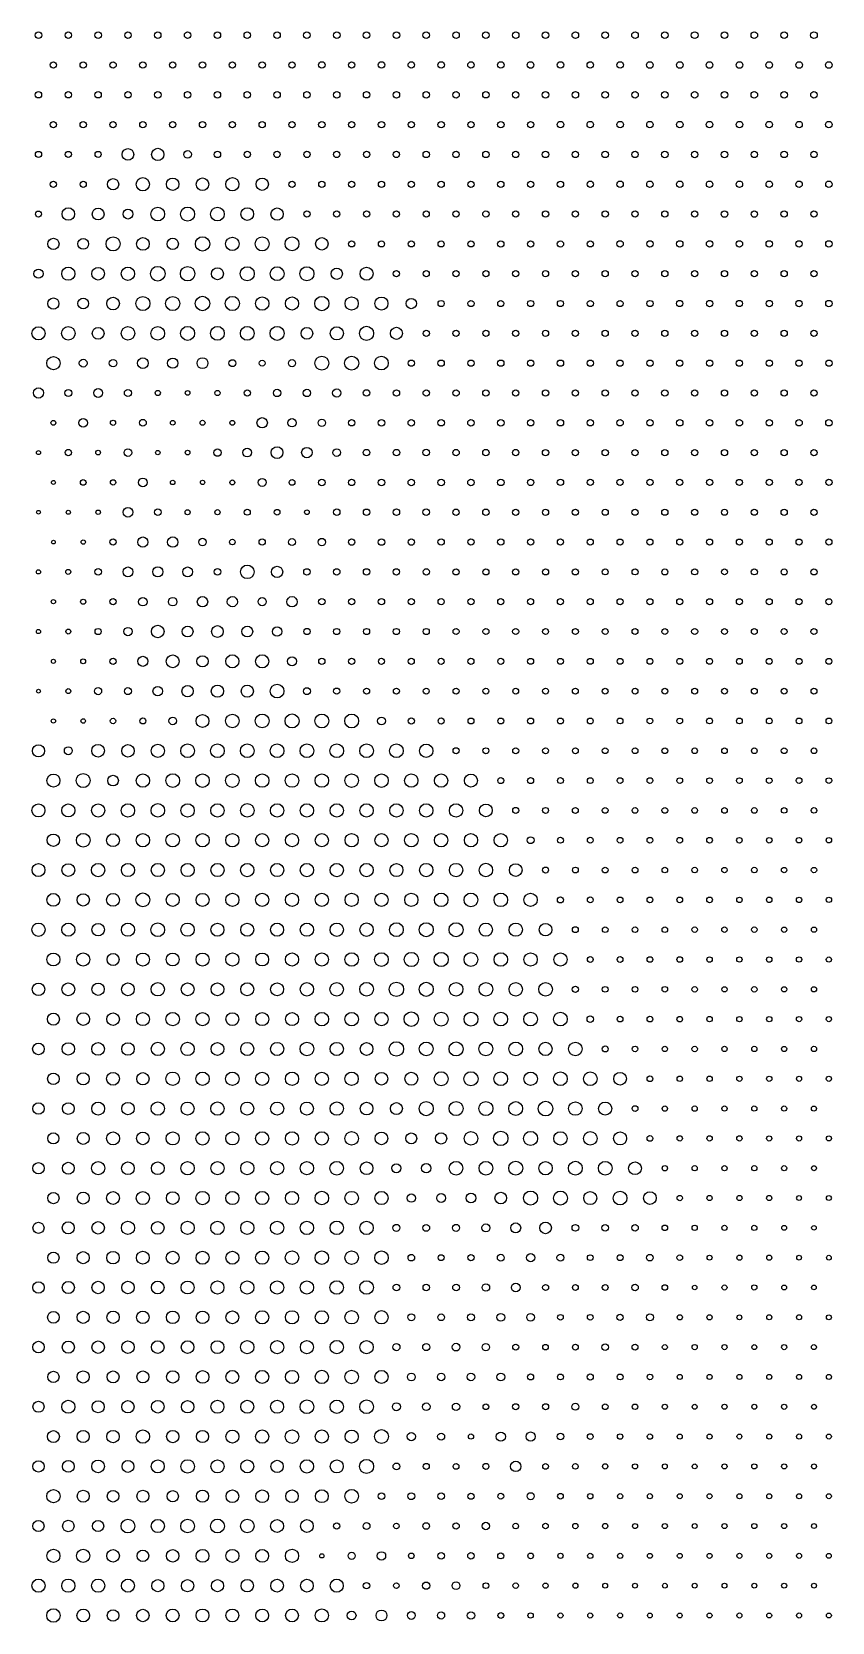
# Model space of a CAD drawing. Header units: metres. Extents: x -2 to 1072, y -1065 to 2.
# Drawn here: x 536 to 1072, y -1064 to 2 of the extents above; entities that cross this region are included whole.
import ezdxf

# ---------------------------------------------------------------- set-up
doc = ezdxf.new("R2010")
doc.units = ezdxf.units.M

msp = doc.modelspace()

# ---------------------------------------------------------------- linework, layer by layer
for centre, radius in [((540, 0), 2.15), ((560, 0), 2.15), ((580, 0), 2.15), ((600, 0), 2.15), ((620, 0), 2.15), ((640, 0), 2.15), ((660, 0), 2.15), ((680, 0), 2.18), ((700, 0), 2.16), ((720, 0), 2.21), ((740, 0), 2.21), ((760, 0), 2.19), ((780, 0), 2.19), ((800, 0), 2.22), ((820, 0), 2.18), ((840, 0), 2.19), ((860, 0), 2.19), ((880, 0), 2.21), ((900, 0), 2.21), ((920, 0), 2.21), ((940, 0), 2.22), ((960, 0), 2.22), ((980, 0), 2.25), ((1000, 0), 2.22), ((1020, 0), 2.22), ((1040, 0), 2.21), ((1060, 0), 2.24), ((550, -20), 2.13), ((570, -20), 2.15), ((590, -20), 2.15), ((610, -20), 2.15), ((630, -20), 2.15), ((650, -20), 2.15), ((670, -20), 2.15), ((690, -20), 2.15), ((710, -20), 2.15), ((730, -20), 2.18), ((750, -20), 2.15), ((770, -20), 2.18), ((790, -20), 2.18), ((810, -20), 2.18), ((830, -20), 2.18), ((850, -20), 2.18), ((870, -20), 2.21), ((890, -20), 2.19), ((910, -20), 2.19), ((930, -20), 2.18), ((950, -20), 2.21), ((970, -20), 2.21), ((990, -20), 2.22), ((1010, -20), 2.21), ((1030, -20), 2.22), ((1050, -20), 2.21), ((1070, -20), 2.21), ((540, -40), 2.11), ((560, -40), 2.11), ((580, -40), 2.13), ((600, -40), 2.13), ((620, -40), 2.16), ((640, -40), 2.18), ((660, -40), 2.15), ((680, -40), 2.15), ((700, -40), 2.15), ((720, -40), 2.15), ((740, -40), 2.15), ((760, -40), 2.13), ((780, -40), 2.15), ((800, -40), 2.15), ((820, -40), 2.15), ((840, -40), 2.13), ((860, -40), 2.15), ((880, -40), 2.19), ((900, -40), 2.19), ((920, -40), 2.18), ((940, -40), 2.18), ((960, -40), 2.19), ((980, -40), 2.19), ((1000, -40), 2.22), ((1020, -40), 2.21), ((1040, -40), 2.19), ((1060, -40), 2.18), ((550, -60), 2.1), ((570, -60), 2.11), ((590, -60), 2.11), ((610, -60), 2.11), ((630, -60), 2.11), ((650, -60), 2.11), ((670, -60), 2.13), ((690, -60), 2.11), ((710, -60), 2.13), ((730, -60), 2.15), ((750, -60), 2.15), ((770, -60), 2.15), ((790, -60), 2.15), ((810, -60), 2.15), ((830, -60), 2.15), ((850, -60), 2.15), ((870, -60), 2.15), ((890, -60), 2.18), ((910, -60), 2.19), ((930, -60), 2.18), ((950, -60), 2.18), ((970, -60), 2.19), ((990, -60), 2.19), ((1010, -60), 2.19), ((1030, -60), 2.18), ((1050, -60), 2.19), ((1070, -60), 2.19), ((540, -80), 2.08), ((560, -80), 2.08), ((580, -80), 2.08), ((600, -80), 3.9), ((620, -80), 4.14), ((640, -80), 2.57), ((660, -80), 2.16), ((680, -80), 2.11), ((700, -80), 2.11), ((720, -80), 2.11), ((740, -80), 2.11), ((760, -80), 2.11), ((780, -80), 2.11), ((800, -80), 2.13), ((820, -80), 2.13), ((840, -80), 2.13), ((860, -80), 2.13), ((880, -80), 2.15), ((900, -80), 2.15), ((920, -80), 2.15), ((940, -80), 2.15), ((960, -80), 2.18), ((980, -80), 2.18), ((1000, -80), 2.18), ((1020, -80), 2.15), ((1040, -80), 2.15), ((1060, -80), 2.15), ((610, -100), 4.44), ((630, -100), 4.17), ((650, -100), 4.2), ((670, -100), 4.44), ((690, -100), 4.14), ((550, -100), 2.07), ((570, -100), 2.08), ((590, -100), 3.82), ((710, -100), 2.11), ((730, -100), 2.08), ((750, -100), 2.11), ((770, -100), 2.11), ((790, -100), 2.1), ((810, -100), 2.11), ((830, -100), 2.11), ((850, -100), 2.11), ((870, -100), 2.11), ((890, -100), 2.11), ((910, -100), 2.13), ((930, -100), 2.13), ((950, -100), 2.15), ((970, -100), 2.15), ((990, -100), 2.15), ((1010, -100), 2.15), ((1030, -100), 2.15), ((1050, -100), 2.15), ((1070, -100), 2.15), ((560, -120), 4.18), ((580, -120), 3.96), ((600, -120), 3.32), ((620, -120), 4.61), ((640, -120), 4.7), ((660, -120), 4.61), ((680, -120), 4.23), ((700, -120), 4.11), ((540, -120), 2), ((720, -120), 2.11), ((740, -120), 2.08), ((760, -120), 2.08), ((780, -120), 2.08), ((800, -120), 2.08), ((820, -120), 2.08), ((840, -120), 2.1), ((860, -120), 2.11), ((880, -120), 2.11), ((900, -120), 2.08), ((920, -120), 2.11), ((940, -120), 2.11), ((960, -120), 2.11), ((980, -120), 2.11), ((1000, -120), 2.15), ((1020, -120), 2.15), ((1040, -120), 2.13), ((1060, -120), 2.13), ((550, -140), 3.78), ((570, -140), 3.62), ((590, -140), 4.72), ((610, -140), 4.25), ((630, -140), 3.81), ((650, -140), 4.8), ((670, -140), 4.53), ((690, -140), 4.72), ((710, -140), 4.64), ((730, -140), 4.18), ((750, -140), 2.08), ((770, -140), 2.07), ((790, -140), 2.07), ((810, -140), 2.07), ((830, -140), 2.07), ((850, -140), 2.1), ((870, -140), 2.1), ((890, -140), 2.1), ((910, -140), 2.07), ((930, -140), 2.11), ((950, -140), 2.11), ((970, -140), 2.13), ((990, -140), 2.13), ((1010, -140), 2.13), ((1030, -140), 2.13), ((1050, -140), 2.13), ((1070, -140), 2.13), ((540, -160), 3.09), ((560, -160), 4.42), ((580, -160), 4.23), ((600, -160), 4.45), ((620, -160), 4.91), ((640, -160), 4.83), ((660, -160), 4.03), ((680, -160), 4.72), ((700, -160), 4.65), ((720, -160), 4.72), ((740, -160), 3.78), ((760, -160), 4.37), ((780, -160), 2.1), ((800, -160), 2.08), ((820, -160), 2.08), ((840, -160), 2.07), ((860, -160), 2.08), ((880, -160), 2.08), ((900, -160), 2.07), ((920, -160), 2.08), ((940, -160), 2.1), ((960, -160), 2.11), ((980, -160), 2.11), ((1000, -160), 2.11), ((1020, -160), 2.11), ((1040, -160), 2.11), ((1060, -160), 2.11), ((550, -180), 3.75), ((570, -180), 3.6), ((590, -180), 4.25), ((610, -180), 4.72), ((630, -180), 4.73), ((650, -180), 4.83), ((670, -180), 4.76), ((690, -180), 4.48), ((710, -180), 4.39), ((730, -180), 4.8), ((750, -180), 4.44), ((770, -180), 4.36), ((790, -180), 3.45), ((810, -180), 2.08), ((830, -180), 2.07), ((850, -180), 2.07), ((870, -180), 2.08), ((890, -180), 2.08), ((910, -180), 2.07), ((930, -180), 2.07), ((950, -180), 2.08), ((970, -180), 2.1), ((990, -180), 2.11), ((1010, -180), 2.1), ((1030, -180), 2.11), ((1050, -180), 2.11), ((1070, -180), 2.11), ((540, -200), 4.4), ((560, -200), 4.56), ((580, -200), 3.96), ((600, -200), 4.51), ((620, -200), 4.59), ((640, -200), 4.69), ((660, -200), 4.62), ((680, -200), 4.64), ((700, -200), 4.69), ((720, -200), 3.89), ((740, -200), 4.42), ((760, -200), 4.75), ((780, -200), 4.04), ((800, -200), 2.1), ((820, -200), 2.1), ((840, -200), 2.07), ((860, -200), 2.08), ((880, -200), 2.08), ((900, -200), 2.04), ((920, -200), 2.1), ((940, -200), 2.1), ((960, -200), 2.11), ((980, -200), 2.1), ((1000, -200), 2.1), ((1020, -200), 2.11), ((1040, -200), 2.11), ((1060, -200), 2.11), ((550, -220), 4.47), ((570, -220), 2.63), ((590, -220), 2.49), ((610, -220), 3.6), ((630, -220), 3.46), ((650, -220), 3.67), ((670, -220), 2.33), ((690, -220), 2.04), ((710, -220), 2.41), ((730, -220), 4.62), ((750, -220), 4.72), ((770, -220), 4.58), ((790, -220), 2.11), ((810, -220), 2.11), ((830, -220), 2.11), ((850, -220), 2.11), ((870, -220), 2.11), ((890, -220), 2.11), ((910, -220), 2.1), ((930, -220), 2.1), ((950, -220), 2.11), ((970, -220), 2.1), ((990, -220), 2.11), ((1010, -220), 2.1), ((1030, -220), 2.1), ((1050, -220), 2.1), ((1070, -220), 2.1), ((540, -240), 3.45), ((560, -240), 2.4), ((580, -240), 2.96), ((600, -240), 2.4), ((620, -240), 1.74), ((640, -240), 1.58), ((660, -240), 1.77), ((680, -240), 2.08), ((700, -240), 2.46), ((720, -240), 2.46), ((740, -240), 2.74), ((760, -240), 2.19), ((780, -240), 2.15), ((800, -240), 2.11), ((820, -240), 2.15), ((840, -240), 2.15), ((860, -240), 2.15), ((880, -240), 2.11), ((900, -240), 2.11), ((920, -240), 2.11), ((940, -240), 2.11), ((960, -240), 2.13), ((980, -240), 2.11), ((1000, -240), 2.11), ((1020, -240), 2.13), ((1040, -240), 2.11), ((1060, -240), 2.13), ((550, -260), 1.61), ((570, -260), 2.9), ((590, -260), 1.74), ((610, -260), 2.29), ((630, -260), 1.58), ((650, -260), 1.69), ((670, -260), 1.64), ((690, -260), 3.48), ((710, -260), 2.8), ((730, -260), 2.41), ((750, -260), 2.1), ((770, -260), 2.18), ((790, -260), 2.19), ((810, -260), 2.15), ((830, -260), 2.18), ((850, -260), 2.18), ((870, -260), 2.15), ((890, -260), 2.13), ((910, -260), 2.11), ((930, -260), 2.11), ((950, -260), 2.13), ((970, -260), 2.13), ((990, -260), 2.13), ((1010, -260), 2.13), ((1030, -260), 2.11), ((1050, -260), 2.15), ((1070, -260), 2.13), ((680, -280), 2.9), ((700, -280), 3.96), ((720, -280), 3.53), ((540, -280), 1.35), ((560, -280), 2.15), ((580, -280), 1.56), ((600, -280), 2.54), ((620, -280), 1.49), ((640, -280), 1.58), ((660, -280), 2.47), ((740, -280), 2.52), ((760, -280), 2.18), ((780, -280), 2.19), ((800, -280), 2.21), ((820, -280), 2.15), ((840, -280), 2.15), ((860, -280), 2.15), ((880, -280), 2.11), ((900, -280), 2.11), ((920, -280), 2.11), ((940, -280), 2.13), ((960, -280), 2.11), ((980, -280), 2.11), ((1000, -280), 2.11), ((1020, -280), 2.1), ((1040, -280), 2.1), ((1060, -280), 2.11), ((550, -300), 1.31), ((570, -300), 1.88), ((590, -300), 1.77), ((610, -300), 2.95), ((630, -300), 1.5), ((650, -300), 1.47), ((670, -300), 1.67), ((690, -300), 2.65), ((710, -300), 1.94), ((730, -300), 2.21), ((750, -300), 2.15), ((770, -300), 2.18), ((790, -300), 2.19), ((810, -300), 2.19), ((830, -300), 2.18), ((850, -300), 2.15), ((870, -300), 2.13), ((890, -300), 2.11), ((910, -300), 2.1), ((930, -300), 2.08), ((950, -300), 2.1), ((970, -300), 2.1), ((990, -300), 2.1), ((1010, -300), 2.07), ((1030, -300), 2.08), ((1050, -300), 2.1), ((1070, -300), 2.1), ((540, -320), 1.27), ((560, -320), 1.39), ((580, -320), 1.5), ((600, -320), 3.24), ((620, -320), 2.18), ((640, -320), 1.72), ((660, -320), 1.74), ((680, -320), 2), ((700, -320), 1.88), ((720, -320), 1.58), ((740, -320), 2.18), ((760, -320), 2.15), ((780, -320), 2.18), ((800, -320), 2.18), ((820, -320), 2.13), ((840, -320), 2.13), ((860, -320), 2.11), ((880, -320), 2.08), ((900, -320), 2.07), ((920, -320), 2.07), ((940, -320), 2.04), ((960, -320), 2.07), ((980, -320), 2.07), ((1000, -320), 2.04), ((1020, -320), 2.04), ((1040, -320), 2.08), ((1060, -320), 2.08), ((550, -340), 1.25), ((570, -340), 1.47), ((590, -340), 2.11), ((610, -340), 3.4), ((630, -340), 3.45), ((650, -340), 2.51), ((670, -340), 1.85), ((690, -340), 2.1), ((710, -340), 2.33), ((730, -340), 2.49), ((750, -340), 2.15), ((770, -340), 2.19), ((790, -340), 2.15), ((810, -340), 2.13), ((830, -340), 2.1), ((850, -340), 2.1), ((870, -340), 2.08), ((890, -340), 2.07), ((910, -340), 2.04), ((930, -340), 2.04), ((950, -340), 2.04), ((970, -340), 2.04), ((990, -340), 2.04), ((1010, -340), 2.04), ((1030, -340), 2.04), ((1050, -340), 2.04), ((1070, -340), 2.07), ((540, -360), 1.42), ((560, -360), 1.69), ((580, -360), 2.27), ((600, -360), 3.31), ((620, -360), 3.42), ((640, -360), 3.29), ((660, -360), 2.25), ((680, -360), 4.55), ((700, -360), 3.76), ((720, -360), 2.15), ((740, -360), 2.13), ((760, -360), 2.15), ((780, -360), 2.13), ((800, -360), 2.1), ((820, -360), 2.08), ((840, -360), 2.07), ((860, -360), 2.04), ((880, -360), 2.04), ((900, -360), 2.04), ((920, -360), 2.02), ((940, -360), 2.02), ((960, -360), 2.04), ((980, -360), 2.02), ((1000, -360), 2), ((1020, -360), 2.02), ((1040, -360), 2.04), ((1060, -360), 2.04), ((550, -380), 1.42), ((570, -380), 1.72), ((590, -380), 2.13), ((610, -380), 2.84), ((630, -380), 2.88), ((650, -380), 3.49), ((670, -380), 3.43), ((690, -380), 2.77), ((710, -380), 3.46), ((730, -380), 2.13), ((750, -380), 2.13), ((770, -380), 2.13), ((790, -380), 2.11), ((810, -380), 2.08), ((830, -380), 2.07), ((850, -380), 2.04), ((870, -380), 2.04), ((890, -380), 2.04), ((910, -380), 2.04), ((930, -380), 2.02), ((950, -380), 2.02), ((970, -380), 2.02), ((990, -380), 2.02), ((1010, -380), 2), ((1030, -380), 2.02), ((1050, -380), 2.02), ((1070, -380), 2.02), ((540, -400), 1.41), ((560, -400), 1.67), ((580, -400), 2.07), ((600, -400), 2.79), ((620, -400), 4.23), ((640, -400), 3.64), ((660, -400), 3.95), ((680, -400), 3.65), ((700, -400), 3.16), ((720, -400), 2.1), ((740, -400), 2.07), ((760, -400), 2.07), ((780, -400), 2.07), ((800, -400), 2.07), ((820, -400), 2.04), ((840, -400), 2.04), ((860, -400), 2.04), ((880, -400), 2), ((900, -400), 2), ((920, -400), 2.02), ((940, -400), 1.97), ((960, -400), 1.99), ((980, -400), 2.04), ((1000, -400), 1.99), ((1020, -400), 2), ((1040, -400), 1.99), ((1060, -400), 2), ((630, -420), 4.29), ((670, -420), 4.39), ((690, -420), 4.37), ((550, -420), 1.36), ((570, -420), 1.64), ((590, -420), 2.13), ((610, -420), 3.38), ((650, -420), 3.78), ((710, -420), 2.96), ((730, -420), 2.08), ((750, -420), 2.04), ((770, -420), 2.02), ((790, -420), 2.02), ((810, -420), 2.02), ((830, -420), 2.02), ((850, -420), 2.02), ((870, -420), 2), ((890, -420), 1.99), ((910, -420), 1.99), ((930, -420), 1.97), ((950, -420), 1.96), ((970, -420), 1.99), ((990, -420), 1.99), ((1010, -420), 1.96), ((1030, -420), 1.97), ((1050, -420), 1.97), ((1070, -420), 1.97), ((620, -440), 3.23), ((640, -440), 3.79), ((660, -440), 4.12), ((680, -440), 4.07), ((700, -440), 4.59), ((540, -440), 1.3), ((560, -440), 1.67), ((580, -440), 2.36), ((600, -440), 2.35), ((720, -440), 2.32), ((740, -440), 2.07), ((760, -440), 2.02), ((780, -440), 2.02), ((800, -440), 2), ((820, -440), 1.99), ((840, -440), 1.99), ((860, -440), 1.97), ((880, -440), 1.99), ((900, -440), 1.99), ((920, -440), 1.97), ((940, -440), 1.93), ((960, -440), 1.93), ((980, -440), 1.97), ((1000, -440), 1.96), ((1020, -440), 1.96), ((1040, -440), 1.93), ((1060, -440), 1.96), ((550, -460), 1.42), ((570, -460), 1.49), ((590, -460), 1.85), ((610, -460), 2), ((630, -460), 2.51), ((650, -460), 4.33), ((670, -460), 4.56), ((690, -460), 4.62), ((710, -460), 4.69), ((730, -460), 4.65), ((750, -460), 4.65), ((770, -460), 2.6), ((790, -460), 2.15), ((810, -460), 2.04), ((830, -460), 1.99), ((850, -460), 1.99), ((870, -460), 1.99), ((890, -460), 1.99), ((910, -460), 1.97), ((930, -460), 1.94), ((950, -460), 1.91), ((970, -460), 1.91), ((990, -460), 1.96), ((1010, -460), 1.93), ((1030, -460), 1.93), ((1050, -460), 1.93), ((1070, -460), 1.93), ((540, -480), 4.06), ((560, -480), 2.65), ((580, -480), 4.26), ((600, -480), 4.18), ((620, -480), 4.44), ((640, -480), 4.58), ((660, -480), 4.58), ((680, -480), 4.58), ((700, -480), 4.59), ((720, -480), 4.59), ((740, -480), 4.59), ((760, -480), 4.58), ((780, -480), 4.59), ((800, -480), 4.51), ((820, -480), 2.04), ((840, -480), 2.02), ((860, -480), 1.99), ((880, -480), 1.97), ((900, -480), 1.96), ((920, -480), 1.93), ((940, -480), 1.93), ((960, -480), 1.91), ((980, -480), 1.89), ((1000, -480), 1.89), ((1020, -480), 1.91), ((1040, -480), 1.93), ((1060, -480), 1.91), ((550, -500), 4.37), ((570, -500), 4.69), ((590, -500), 3.57), ((610, -500), 4.47), ((630, -500), 4.59), ((650, -500), 4.53), ((670, -500), 4.53), ((690, -500), 4.51), ((710, -500), 4.51), ((730, -500), 4.51), ((750, -500), 4.53), ((770, -500), 4.53), ((790, -500), 4.47), ((810, -500), 4.48), ((830, -500), 4.37), ((850, -500), 2.02), ((870, -500), 2), ((890, -500), 1.97), ((910, -500), 1.96), ((930, -500), 1.93), ((950, -500), 1.91), ((970, -500), 1.88), ((990, -500), 1.88), ((1010, -500), 1.89), ((1030, -500), 1.89), ((1050, -500), 1.91), ((1070, -500), 1.88), ((540, -520), 4.37), ((560, -520), 4.39), ((580, -520), 4.42), ((600, -520), 4.47), ((620, -520), 4.53), ((640, -520), 4.48), ((660, -520), 4.48), ((680, -520), 4.53), ((700, -520), 4.48), ((720, -520), 4.48), ((740, -520), 4.48), ((760, -520), 4.48), ((780, -520), 4.47), ((800, -520), 4.48), ((820, -520), 4.48), ((840, -520), 4.28), ((860, -520), 2.02), ((880, -520), 1.99), ((900, -520), 1.97), ((920, -520), 1.93), ((940, -520), 1.91), ((960, -520), 1.91), ((980, -520), 1.88), ((1000, -520), 1.89), ((1020, -520), 1.88), ((1040, -520), 1.86), ((1060, -520), 1.86), ((550, -540), 4.17), ((570, -540), 4.58), ((590, -540), 4.31), ((610, -540), 4.47), ((630, -540), 4.5), ((650, -540), 4.48), ((670, -540), 4.45), ((690, -540), 4.42), ((710, -540), 4.42), ((730, -540), 4.42), ((750, -540), 4.44), ((770, -540), 4.42), ((790, -540), 4.51), ((810, -540), 4.48), ((830, -540), 4.44), ((850, -540), 4.48), ((870, -540), 2.3), ((890, -540), 2), ((910, -540), 1.97), ((930, -540), 1.93), ((950, -540), 1.93), ((970, -540), 1.91), ((990, -540), 1.88), ((1010, -540), 1.86), ((1030, -540), 1.86), ((1050, -540), 1.85), ((1070, -540), 1.85), ((540, -560), 4.34), ((560, -560), 4.28), ((580, -560), 4.47), ((600, -560), 4.42), ((620, -560), 4.42), ((640, -560), 4.42), ((660, -560), 4.42), ((680, -560), 4.44), ((700, -560), 4.42), ((720, -560), 4.47), ((740, -560), 4.44), ((760, -560), 4.45), ((780, -560), 4.39), ((800, -560), 4.48), ((820, -560), 4.5), ((840, -560), 4.51), ((860, -560), 4.26), ((880, -560), 2), ((900, -560), 1.96), ((920, -560), 1.93), ((940, -560), 1.93), ((960, -560), 1.89), ((980, -560), 1.85), ((1000, -560), 1.82), ((1020, -560), 1.85), ((1040, -560), 1.82), ((1060, -560), 1.82), ((550, -580), 4.29), ((570, -580), 4.14), ((590, -580), 4.33), ((610, -580), 4.62), ((630, -580), 4.36), ((650, -580), 4.36), ((670, -580), 4.42), ((690, -580), 4.4), ((710, -580), 4.42), ((730, -580), 4.42), ((750, -580), 4.44), ((770, -580), 4.45), ((790, -580), 4.45), ((810, -580), 4.55), ((830, -580), 4.59), ((850, -580), 4.55), ((870, -580), 4.44), ((890, -580), 2.07), ((910, -580), 1.97), ((930, -580), 1.91), ((950, -580), 1.89), ((970, -580), 1.89), ((990, -580), 1.88), ((1010, -580), 1.83), ((1030, -580), 1.85), ((1050, -580), 1.8), ((1070, -580), 1.78), ((540, -600), 4.47), ((560, -600), 4.39), ((580, -600), 4.18), ((600, -600), 4.44), ((620, -600), 4.61), ((640, -600), 4.45), ((660, -600), 4.37), ((680, -600), 4.37), ((700, -600), 4.4), ((720, -600), 4.44), ((740, -600), 4.48), ((760, -600), 4.5), ((780, -600), 4.64), ((800, -600), 4.7), ((820, -600), 4.69), ((840, -600), 4.45), ((860, -600), 4.45), ((880, -600), 4.22), ((900, -600), 1.97), ((920, -600), 1.91), ((940, -600), 1.91), ((960, -600), 1.89), ((980, -600), 1.83), ((1000, -600), 1.82), ((1020, -600), 1.82), ((1040, -600), 1.78), ((1060, -600), 1.77), ((550, -620), 4.33), ((570, -620), 4.4), ((590, -620), 4.01), ((610, -620), 4.36), ((630, -620), 4.33), ((650, -620), 4.36), ((670, -620), 4.42), ((690, -620), 4.34), ((710, -620), 4.4), ((730, -620), 4.44), ((750, -620), 4.53), ((770, -620), 4.58), ((790, -620), 4.78), ((810, -620), 4.75), ((830, -620), 4.62), ((850, -620), 4.55), ((870, -620), 4.48), ((890, -620), 4.42), ((910, -620), 1.97), ((930, -620), 1.91), ((950, -620), 1.89), ((970, -620), 1.88), ((990, -620), 1.82), ((1010, -620), 1.8), ((1030, -620), 1.82), ((1050, -620), 1.78), ((1070, -620), 1.74), ((540, -640), 4.18), ((560, -640), 4.31), ((580, -640), 4.12), ((600, -640), 4.26), ((620, -640), 4.47), ((640, -640), 4.31), ((660, -640), 4.31), ((680, -640), 4.37), ((700, -640), 4.34), ((720, -640), 4.48), ((740, -640), 4.55), ((760, -640), 4.61), ((780, -640), 4.83), ((800, -640), 4.73), ((820, -640), 4.58), ((840, -640), 4.59), ((860, -640), 4.48), ((880, -640), 4.56), ((900, -640), 2.08), ((920, -640), 1.93), ((940, -640), 1.91), ((960, -640), 1.89), ((980, -640), 1.82), ((1000, -640), 1.78), ((1020, -640), 1.8), ((1040, -640), 1.77), ((1060, -640), 1.74), ((550, -660), 4.04), ((570, -660), 4.25), ((590, -660), 4.22), ((610, -660), 4.37), ((630, -660), 4.5), ((650, -660), 4.4), ((670, -660), 4.31), ((690, -660), 4.36), ((710, -660), 4.37), ((730, -660), 4.55), ((750, -660), 4.51), ((770, -660), 4.47), ((790, -660), 4.84), ((810, -660), 4.7), ((830, -660), 4.67), ((850, -660), 4.59), ((870, -660), 4.58), ((890, -660), 4.59), ((910, -660), 2.19), ((930, -660), 1.91), ((950, -660), 1.89), ((970, -660), 1.86), ((990, -660), 1.82), ((1010, -660), 1.77), ((1030, -660), 1.77), ((1050, -660), 1.75), ((1070, -660), 1.75), ((540, -680), 3.9), ((560, -680), 4.15), ((580, -680), 4.26), ((600, -680), 4.18), ((620, -680), 4.45), ((640, -680), 4.47), ((660, -680), 4.29), ((680, -680), 4.4), ((700, -680), 4.42), ((720, -680), 4.56), ((740, -680), 4.44), ((760, -680), 4.29), ((780, -680), 4.83), ((800, -680), 4.64), ((820, -680), 4.69), ((840, -680), 4.64), ((860, -680), 4.58), ((880, -680), 4.45), ((900, -680), 4.55), ((920, -680), 1.99), ((940, -680), 1.86), ((960, -680), 1.8), ((980, -680), 1.82), ((1000, -680), 1.77), ((1020, -680), 1.77), ((1040, -680), 1.75), ((1060, -680), 1.77), ((550, -700), 3.85), ((570, -700), 4.07), ((590, -700), 4.31), ((610, -700), 4.15), ((630, -700), 4.53), ((650, -700), 4.47), ((670, -700), 4.5), ((690, -700), 4.44), ((710, -700), 4.45), ((730, -700), 4.44), ((750, -700), 4.47), ((770, -700), 4.22), ((790, -700), 4.34), ((810, -700), 4.69), ((830, -700), 4.76), ((850, -700), 4.56), ((870, -700), 4.51), ((890, -700), 4.61), ((910, -700), 4.56), ((930, -700), 4.23), ((950, -700), 1.89), ((970, -700), 1.82), ((990, -700), 1.8), ((1010, -700), 1.77), ((1030, -700), 1.77), ((1050, -700), 1.74), ((1070, -700), 1.74), ((540, -720), 3.84), ((560, -720), 3.92), ((580, -720), 4.33), ((600, -720), 4.17), ((620, -720), 4.47), ((640, -720), 4.39), ((660, -720), 4.45), ((680, -720), 4.4), ((700, -720), 4.42), ((720, -720), 4.4), ((740, -720), 4.5), ((760, -720), 4.25), ((780, -720), 3.98), ((800, -720), 4.75), ((820, -720), 4.7), ((840, -720), 4.7), ((860, -720), 4.65), ((880, -720), 4.91), ((900, -720), 4.51), ((920, -720), 4.39), ((940, -720), 1.94), ((960, -720), 1.78), ((980, -720), 1.77), ((1000, -720), 1.75), ((1020, -720), 1.74), ((1040, -720), 1.74), ((1060, -720), 1.71), ((570, -740), 4.03), ((590, -740), 4.36), ((610, -740), 4.2), ((630, -740), 4.42), ((650, -740), 4.44), ((670, -740), 4.42), ((690, -740), 4.44), ((710, -740), 4.44), ((730, -740), 4.45), ((750, -740), 4.53), ((770, -740), 4.25), ((830, -740), 4.53), ((850, -740), 4.83), ((870, -740), 4.72), ((890, -740), 4.5), ((910, -740), 4.53), ((930, -740), 4.39), ((550, -740), 3.73), ((790, -740), 3.64), ((810, -740), 3.76), ((950, -740), 1.96), ((970, -740), 1.78), ((990, -740), 1.78), ((1010, -740), 1.77), ((1030, -740), 1.74), ((1050, -740), 1.74), ((1070, -740), 1.71), ((540, -760), 3.78), ((560, -760), 3.96), ((580, -760), 4.42), ((600, -760), 4.22), ((620, -760), 4.28), ((640, -760), 4.47), ((660, -760), 4.42), ((680, -760), 4.42), ((700, -760), 4.42), ((720, -760), 4.44), ((740, -760), 4.55), ((760, -760), 4.26), ((780, -760), 3.02), ((800, -760), 3.12), ((820, -760), 4.55), ((840, -760), 4.55), ((860, -760), 4.67), ((880, -760), 4.48), ((900, -760), 4.64), ((920, -760), 4.59), ((940, -760), 4.26), ((960, -760), 1.8), ((980, -760), 1.77), ((1000, -760), 1.77), ((1020, -760), 1.75), ((1040, -760), 1.72), ((1060, -760), 1.66), ((550, -780), 3.79), ((570, -780), 4.03), ((590, -780), 4.31), ((610, -780), 4.39), ((630, -780), 4.25), ((650, -780), 4.47), ((670, -780), 4.42), ((690, -780), 4.44), ((710, -780), 4.44), ((730, -780), 4.56), ((750, -780), 4.48), ((770, -780), 4.44), ((790, -780), 2.82), ((810, -780), 2.98), ((830, -780), 3.26), ((850, -780), 3.89), ((870, -780), 4.7), ((890, -780), 4.67), ((910, -780), 4.39), ((930, -780), 4.58), ((950, -780), 4.22), ((970, -780), 1.8), ((990, -780), 1.74), ((1010, -780), 1.74), ((1030, -780), 1.75), ((1050, -780), 1.63), ((1070, -780), 1.64), ((540, -800), 3.71), ((560, -800), 4.03), ((580, -800), 4.22), ((600, -800), 4.42), ((620, -800), 4.25), ((640, -800), 4.42), ((660, -800), 4.47), ((680, -800), 4.42), ((700, -800), 4.44), ((720, -800), 4.48), ((740, -800), 4.51), ((760, -800), 4.5), ((780, -800), 2.35), ((800, -800), 2.29), ((820, -800), 2.35), ((840, -800), 2.69), ((860, -800), 3.34), ((880, -800), 3.9), ((900, -800), 2.24), ((920, -800), 2.18), ((940, -800), 2.18), ((960, -800), 1.88), ((980, -800), 1.77), ((1000, -800), 1.74), ((1020, -800), 1.72), ((1040, -800), 1.61), ((1060, -800), 1.55), ((550, -820), 3.79), ((570, -820), 4.07), ((590, -820), 4.18), ((610, -820), 4.33), ((630, -820), 4.31), ((650, -820), 4.36), ((670, -820), 4.37), ((690, -820), 4.42), ((710, -820), 4.51), ((730, -820), 4.51), ((750, -820), 4.48), ((770, -820), 4.53), ((790, -820), 2.21), ((810, -820), 1.99), ((830, -820), 2.11), ((850, -820), 2.29), ((870, -820), 2.79), ((890, -820), 2.32), ((910, -820), 1.93), ((930, -820), 1.97), ((950, -820), 2.22), ((970, -820), 1.88), ((990, -820), 1.64), ((1010, -820), 1.71), ((1030, -820), 1.72), ((1050, -820), 1.6), ((1070, -820), 1.58), ((540, -840), 3.84), ((560, -840), 4.07), ((580, -840), 4.15), ((600, -840), 4.18), ((620, -840), 4.26), ((640, -840), 4.34), ((660, -840), 4.37), ((680, -840), 4.44), ((700, -840), 4.48), ((720, -840), 4.47), ((740, -840), 4.53), ((760, -840), 4.55), ((780, -840), 2.27), ((800, -840), 2.13), ((820, -840), 2.25), ((840, -840), 2.52), ((860, -840), 2.93), ((880, -840), 2.04), ((900, -840), 1.93), ((920, -840), 1.99), ((940, -840), 2.18), ((960, -840), 1.85), ((980, -840), 1.52), ((1000, -840), 1.69), ((1020, -840), 1.74), ((1040, -840), 1.66), ((1060, -840), 1.58), ((550, -860), 3.92), ((570, -860), 4.07), ((590, -860), 4.12), ((610, -860), 4.18), ((630, -860), 4.23), ((650, -860), 4.23), ((670, -860), 4.34), ((690, -860), 4.42), ((710, -860), 4.44), ((730, -860), 4.42), ((750, -860), 4.48), ((770, -860), 4.47), ((790, -860), 2.3), ((810, -860), 2.24), ((830, -860), 2.4), ((850, -860), 2.63), ((870, -860), 2.57), ((890, -860), 1.89), ((910, -860), 1.91), ((930, -860), 2.08), ((950, -860), 2.35), ((970, -860), 1.75), ((990, -860), 1.75), ((1010, -860), 1.63), ((1030, -860), 1.69), ((1050, -860), 1.69), ((1070, -860), 1.64), ((540, -880), 3.89), ((560, -880), 4.07), ((580, -880), 4.18), ((600, -880), 4.2), ((620, -880), 4.23), ((640, -880), 4.23), ((660, -880), 4.31), ((680, -880), 4.44), ((700, -880), 4.42), ((720, -880), 4.39), ((740, -880), 4.47), ((760, -880), 4.44), ((780, -880), 2.4), ((800, -880), 2.35), ((820, -880), 2.58), ((840, -880), 2.49), ((860, -880), 2.02), ((880, -880), 1.85), ((900, -880), 1.94), ((920, -880), 2.15), ((940, -880), 1.97), ((960, -880), 1.69), ((980, -880), 1.74), ((1000, -880), 1.71), ((1020, -880), 1.69), ((1040, -880), 1.71), ((1060, -880), 1.69), ((570, -900), 4.07), ((590, -900), 4), ((610, -900), 4), ((630, -900), 4.14), ((650, -900), 4.25), ((670, -900), 4.34), ((690, -900), 4.37), ((710, -900), 4.42), ((730, -900), 4.44), ((750, -900), 4.55), ((770, -900), 4.37), ((550, -900), 3.82), ((790, -900), 2.63), ((810, -900), 2.51), ((830, -900), 2.55), ((850, -900), 2.6), ((870, -900), 2.02), ((890, -900), 1.96), ((910, -900), 2.05), ((930, -900), 1.96), ((950, -900), 1.88), ((970, -900), 1.69), ((990, -900), 1.69), ((1010, -900), 1.69), ((1030, -900), 1.69), ((1050, -900), 1.69), ((1070, -900), 1.69), ((540, -920), 3.71), ((560, -920), 4.39), ((580, -920), 4.04), ((600, -920), 4.11), ((620, -920), 4.22), ((640, -920), 4.17), ((660, -920), 4.34), ((680, -920), 4.36), ((700, -920), 4.4), ((720, -920), 4.59), ((740, -920), 4.48), ((760, -920), 4.59), ((780, -920), 2.69), ((800, -920), 2.54), ((820, -920), 2.47), ((840, -920), 1.88), ((860, -920), 2.05), ((880, -920), 2.04), ((900, -920), 2.32), ((920, -920), 1.91), ((940, -920), 1.82), ((960, -920), 1.69), ((980, -920), 1.67), ((1000, -920), 1.69), ((1020, -920), 1.69), ((1040, -920), 1.74), ((1060, -920), 1.67), ((550, -940), 4.03), ((570, -940), 4.07), ((590, -940), 4.18), ((610, -940), 4.47), ((630, -940), 4.12), ((650, -940), 4.07), ((670, -940), 4.36), ((690, -940), 4.45), ((710, -940), 4.53), ((730, -940), 4.42), ((750, -940), 4.4), ((770, -940), 4.65), ((790, -940), 2.76), ((810, -940), 2.33), ((830, -940), 1.74), ((850, -940), 3.07), ((870, -940), 3.09), ((890, -940), 2.22), ((910, -940), 1.93), ((930, -940), 1.82), ((950, -940), 1.77), ((970, -940), 1.69), ((990, -940), 1.67), ((1010, -940), 1.64), ((1030, -940), 1.69), ((1050, -940), 1.74), ((1070, -940), 1.66), ((540, -960), 3.79), ((560, -960), 3.96), ((580, -960), 4.25), ((600, -960), 3.98), ((620, -960), 4.33), ((640, -960), 4.51), ((660, -960), 4.4), ((680, -960), 4.34), ((700, -960), 4.14), ((720, -960), 4.47), ((740, -960), 4.37), ((760, -960), 4.73), ((780, -960), 2.24), ((800, -960), 2.04), ((820, -960), 1.96), ((840, -960), 2.02), ((860, -960), 3.48), ((880, -960), 1.91), ((900, -960), 1.88), ((920, -960), 1.77), ((940, -960), 1.74), ((960, -960), 1.66), ((980, -960), 1.64), ((1000, -960), 1.69), ((1020, -960), 1.71), ((1040, -960), 1.69), ((1060, -960), 1.66), ((550, -980), 4.44), ((570, -980), 4.01), ((590, -980), 3.9), ((610, -980), 4.01), ((630, -980), 3.79), ((650, -980), 4.09), ((670, -980), 4.26), ((690, -980), 4.28), ((710, -980), 4.23), ((730, -980), 4.29), ((750, -980), 4.55), ((770, -980), 2.19), ((790, -980), 2.3), ((810, -980), 2.25), ((830, -980), 2.05), ((850, -980), 1.99), ((870, -980), 2.38), ((890, -980), 1.89), ((910, -980), 1.8), ((930, -980), 1.77), ((950, -980), 1.74), ((970, -980), 1.67), ((990, -980), 1.66), ((1010, -980), 1.71), ((1030, -980), 1.71), ((1050, -980), 1.71), ((1070, -980), 1.67), ((540, -1000), 3.76), ((560, -1000), 3.84), ((580, -1000), 3.75), ((600, -1000), 4.59), ((620, -1000), 4.44), ((640, -1000), 4.58), ((660, -1000), 4.64), ((680, -1000), 4.53), ((700, -1000), 4.33), ((720, -1000), 4.28), ((740, -1000), 2.11), ((760, -1000), 2.29), ((780, -1000), 1.86), ((800, -1000), 2.21), ((820, -1000), 2.15), ((840, -1000), 2.49), ((860, -1000), 1.88), ((880, -1000), 1.86), ((900, -1000), 1.78), ((920, -1000), 1.77), ((940, -1000), 1.69), ((960, -1000), 1.69), ((980, -1000), 1.63), ((1000, -1000), 1.69), ((1020, -1000), 1.71), ((1040, -1000), 1.71), ((1060, -1000), 1.67), ((550, -1020), 4.4), ((570, -1020), 4.44), ((590, -1020), 4.22), ((610, -1020), 3.89), ((630, -1020), 4.15), ((650, -1020), 4.29), ((670, -1020), 4.36), ((690, -1020), 4.26), ((710, -1020), 4.45), ((730, -1020), 1.44), ((750, -1020), 2.41), ((770, -1020), 2.8), ((790, -1020), 1.88), ((810, -1020), 2.19), ((830, -1020), 2.16), ((850, -1020), 2.04), ((870, -1020), 1.89), ((890, -1020), 1.78), ((910, -1020), 1.75), ((930, -1020), 1.74), ((950, -1020), 1.66), ((970, -1020), 1.66), ((990, -1020), 1.67), ((1010, -1020), 1.71), ((1030, -1020), 1.69), ((1050, -1020), 1.69), ((1070, -1020), 1.63), ((540, -1040), 4.42), ((560, -1040), 4.44), ((580, -1040), 4.45), ((600, -1040), 4.37), ((620, -1040), 4.04), ((640, -1040), 4.11), ((660, -1040), 4.09), ((680, -1040), 4.15), ((700, -1040), 4.26), ((720, -1040), 4.29), ((740, -1040), 4.37), ((760, -1040), 2.18), ((780, -1040), 1.86), ((800, -1040), 2.43), ((820, -1040), 2.62), ((840, -1040), 1.93), ((860, -1040), 1.82), ((880, -1040), 1.74), ((900, -1040), 1.71), ((920, -1040), 1.66), ((940, -1040), 1.66), ((960, -1040), 1.58), ((980, -1040), 1.63), ((1000, -1040), 1.67), ((1020, -1040), 1.67), ((1040, -1040), 1.69), ((1060, -1040), 1.61), ((550, -1060), 4.5), ((570, -1060), 4.28), ((610, -1060), 4.18), ((630, -1060), 4.28), ((650, -1060), 4.33), ((670, -1060), 4.29), ((690, -1060), 4.28), ((710, -1060), 4.28), ((730, -1060), 4.36), ((590, -1060), 3.89), ((750, -1060), 2.91), ((770, -1060), 3.65), ((790, -1060), 2.6), ((810, -1060), 2.36), ((830, -1060), 2.49), ((850, -1060), 1.93), ((870, -1060), 1.78), ((890, -1060), 1.72), ((910, -1060), 1.71), ((930, -1060), 1.67), ((950, -1060), 1.61), ((970, -1060), 1.63), ((990, -1060), 1.64), ((1010, -1060), 1.72), ((1030, -1060), 1.66), ((1050, -1060), 1.71), ((1070, -1060), 1.64)]:
    msp.add_circle(centre, radius)

doc.saveas('drawing.dxf')
